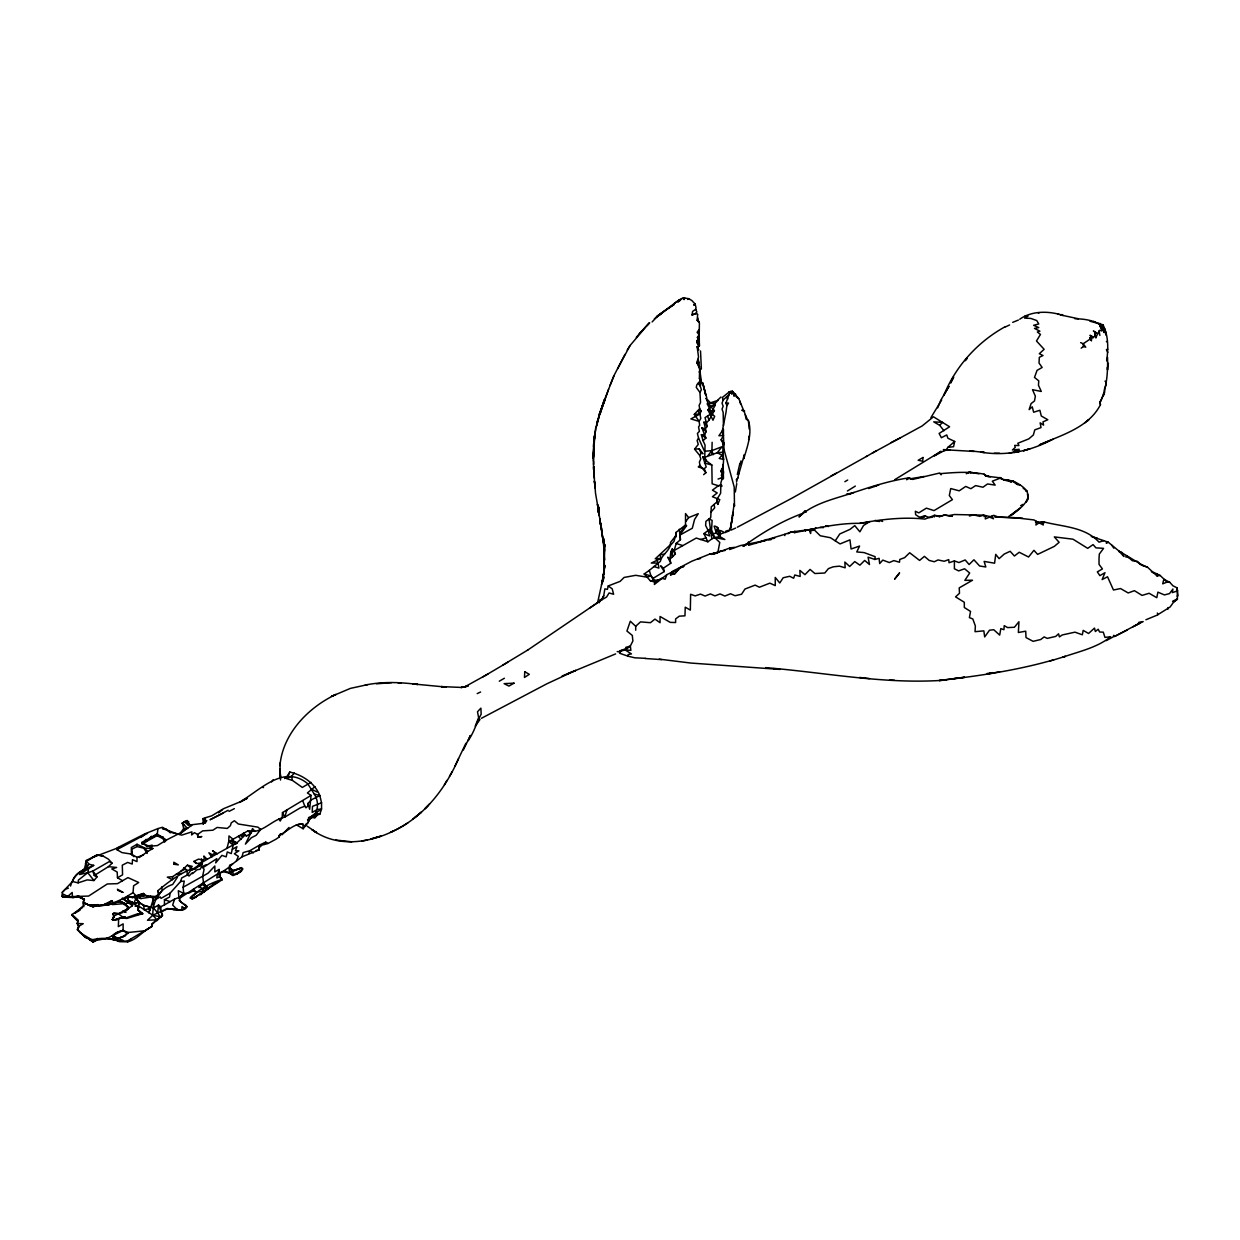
<?xml version="1.0" encoding="UTF-8"?>
<svg xmlns="http://www.w3.org/2000/svg" width="1240" height="1240" viewBox="0 0 1240 1240"><rect width="100%" height="100%" fill="white"/><g stroke="black" fill="none" stroke-linecap="round" stroke-linejoin="round"><path stroke-width="1.5" d="M197.858 836.923L201.826 836.597L197.858 837.248L197.578 834.474L194.463 832.676L191.626 834.97L191.921 831.854L181.722 835.125L171.538 832.505L162.471 827.282L157.945 828.584L144.925 833.823L117.195 847.865L116.901 849.663L122 852.609L131.347 854.081L137.005 857.351L137.005 861.599L132.478 859.63L132.2 864.048L127.658 862.42L122.295 865.195L122.574 874.836L117.475 877.78L117.195 872.061L111.817 868.946L116.622 867.473L108.423 866.667L94.271 875.487L92.845 871.069L109.275 861.599L112.096 863.226L108.423 866.667M136.431 897.218L135.594 897.062L138.709 902.457L143.793 905.386L153.419 908.005L158.518 905.06L162.471 915.198L151.73 924.017L151.73 926.637C142.941 930.698 137.284 939.563 127.658 941.827L119.458 941.672C111.026 937.859 101.633 937.518 92.845 939.703L85.204 937.254L77.283 929.737L78.694 926.311L83.235 923.691L77.283 923.537L78.135 920.421L71.904 914.547L82.475 907.572M143.793 931.535L151.73 926.637L152.008 924.513L160.208 916.825L157.666 912.749L158.518 905.06L160.782 906.704L164.455 904.905L164.455 899.666L169.555 897.062L170.113 893.141L180.591 881.532L181.722 877.935L187.38 874.99L191.906 868.791L195.021 868.946L202.383 863.722L201.826 862.745L197.005 863.552L193.889 861.428L198.415 859.149L202.957 859.801L205.22 858.499L207.188 859.304L236.917 842.812L244.838 835.295L246.543 835.946L250.496 833.652L252.758 830.382L255.022 831.374C266.011 829.048 274.024 819.268 284.751 817.145L300.034 808L304.839 806.202L305.97 807.829L307.675 806.202L307.954 803.427L311.349 799.831L319.842 795.584C314.79 783.138 302.808 775.139 289.835 772.055L285.882 778.146M204.368 822.926L204.368 819.438L205.778 817.64L211.73 815.843L223.619 808.651L241.444 801.304M223.045 871.736L229.276 873.038L241.444 867.644C245.303 870.945 235.647 874.696 232.95 875.487L229.276 873.038L229.276 867.148L232.671 863.893L242.001 856.855L259.269 849.834L258.711 847.865L260.121 844.765L265.779 842.146L268.042 843.463L275.683 839.371L279.093 837.093L280.504 833.977L282.193 834.644L288.998 827.452M279.93 771.559L279.93 768.939L280.504 777.124L279.93 768.939M279.93 765.685C282.673 733.832 308.125 707.498 335.978 694.431L331.452 696.4L350.409 688.386L367.675 684.62M296.36 824.832L303.149 828.754L302.854 824.011C295.043 823.53 289.276 829.421 283.046 833.172L278.798 835.946L279.093 837.093M593.542 461.42L593.542 464.349L594.1 444.091M593.247 460.924L593.247 452.43M593.542 443.765L593.542 452.259L594.394 438.046L593.247 455.359M594.379 478.237L593.542 466.969M593.821 472.363L593.821 475.308L593.821 466.814L593.821 469.743M603.725 541.477L603.725 538.873L603.725 544.422M604.577 547.197L604.857 544.422L604.004 570.726L604.004 544.593L604.438 551.614M645.327 658.316L634.865 657.82L628.06 656.193L628.06 654.565L631.455 653.914L625.239 649.993L620.992 650.473L620.418 652.116L617.21 651.574M680.435 534.781L692.308 528.24L694.586 519.421L698.26 513.701L688.634 517.622L685.519 513.546L685.519 524.985L675.909 532.503L675.614 535.928L670.514 542.469C671.042 550.498 661.741 554.156 660.331 561.41L649.295 570.4L651 575.964L653.263 578.259L664.299 571.547L663.447 568.121L670.809 563.208L669.957 559.132L670.809 551.769L672.22 548.995L674.204 550.467L696.275 538.052L707.885 541.803L711.837 538.873L709.017 518.925L710.721 517.622L711.279 506.835L716.937 501.936L716.937 499.317L720.626 493.272L720.905 482.654L722.595 477.431L721.463 475.137L722.889 471.712L721.757 470.068C725.524 461.233 721.851 451.438 723.168 442.789L721.184 439.673L723.447 435.426L723.447 429.226L718.921 435.752L723.447 435.426L724.021 449.485L722.037 455.204L719.2 458.475L723.726 459.451L722.037 455.204L717.216 452.755L704.769 457.328L702.786 456.832L706.18 466.969L704.196 468.767L698.26 466.969L699.949 465.325L699.391 462.071L700.802 458.955L699.67 455.359L694.586 449.159L698.26 444.416L697.128 440.495L698.538 438.046L697.407 433.473L699.391 431.35L698.538 426.932L699.67 425.305L699.112 421.383L694.292 414.346L699.67 408.627L699.112 405.371L700.523 402.582L699.964 392.46L696.275 387.392L696.849 384.772L701.096 379.704L699.67 368.76L696.849 362.545L698.538 356.996L697.128 346.704L698.538 346.534L699.112 343.263L699.391 322.849L697.128 320.23L697.686 314.34L695.996 313.363L692.029 314.991L692.602 311.411L695.718 309.272L695.996 307.489L695.144 304.048L691.75 300.452L688.634 298.654L682.697 297.848L678.017 302.173M711.837 454.228L712.132 442.293M716.937 501.936L717.789 504.386L719.774 499.643L712.411 496.713L717.216 492.946L712.411 490.172L718.347 485.755L721.463 484.949L721.757 486.421L721.184 485.104L718.347 485.755L712.132 483.802L711.837 465L706.475 460.924L704.769 457.328L705.048 445.067L703.064 440.665L705.901 438.046L701.933 427.909L705.048 428.73L707.312 426.436L705.048 417.617L710.148 414.346L715.232 405.201L715.248 403.232L718.068 400.303L707.312 403.899L712.411 414.346L714.674 416.314L712.985 420.236L707.885 409.774L715.248 403.232L708.164 403.729L706.18 398.335L710.427 402.752M718.068 479.058L722.595 477.431L722.889 478.904L721.742 476.935L721.463 479.058L723.447 478.237L723.168 464.349M784.858 535.603L784.858 534.285L791.089 532.007L813.363 529.17M794.778 531.185L794.484 532.658C815.796 528.472 837.341 523.048 859.863 523.342C881.206 519.389 903.402 516.755 924.962 519.095L934.309 515.344L939.409 516.646L944.493 515.019L952.336 516.15M635.702 630.214L635.702 626.293L640.522 621.875L650.427 622.697L654.952 619.101L660.052 622.697L660.052 616.482L670.236 622.371L675.614 622.527L675.614 618.931L679.303 616.156L684.961 615.831L685.24 607.166L690.339 610.111L690.618 594.27L695.144 595.898L700.523 594.1L705.048 596.053L710.427 593.929L714.953 595.898L720.053 593.929L724.857 596.053L730.531 593.774L735.057 595.727L741.567 594.255L744.961 589.031L755.144 585.11L759.392 587.233L769.87 583.157L775.248 585.606L775.248 577.437L779.774 582.986L783.168 577.763L789.679 576.29L793.646 578.243L794.778 574.988L800.157 576.445L799.862 570.4L804.962 574.663L810.061 569.423L814.866 573.515L824.771 573.019L828.46 568.602L833.265 566.804L839.495 566.153L845.153 567.796L844.874 562.077L849.679 566.479L854.779 561.581L859.878 565.177L864.683 560.433L869.488 564.525L868.077 557.163L874.866 559.457L879.113 558.31L879.687 563.549L882.803 560.108L889.312 562.557L893.838 560.604L899.496 562.232L899.775 559.457L904.596 557.659L909.679 552.761L919.584 560.433L924.404 556.357L929.21 560.433L934.309 561.751L937.982 559.953L944.213 561.255L948.74 559.628L949.034 562.728L954.397 560.929L954.397 568.773L958.644 570.896L964.596 568.773L969.68 573.019L964.875 580.366L972.516 580.212L959.218 587.884L959.496 593.278L955.544 596.874L964.317 602.268L964.317 607.507L970.533 611.429L969.401 617.629L972.796 618.931L975.353 625.968L975.059 631.687L983.847 630.865L984.684 636.911L989.505 630.214L993.752 629.718L999.688 635.113L1000.82 628.587L1003.935 629.718L1004.214 625.642L1007.609 627.595L1014.398 627.269L1018.939 621.721L1018.365 632.509L1025.728 631.191L1026.007 637.562L1033.091 641.328L1040.732 639.53L1044.127 636.911L1047.242 638.383L1055.736 636.414L1058.557 633.811L1059.409 636.911L1062.246 634.957L1074.971 632.168L1082.334 634.787L1083.187 630.37L1088.565 633.485L1094.502 628.091L1095.354 631.517L1098.19 629.238L1099.601 632.013L1103.274 632.168L1104.979 637.407L1110.637 636.755C1097.229 647.652 1078.971 651.543 1062.804 657.169L1065.362 656.363L1049.784 661.091M1089.976 321.207L1102.995 324.803C1108.638 335.885 1108.327 348.983 1106.669 360.918M593.247 457.979L593.371 454.646M118.606 920.591L118.327 926.637L123.132 923.862L123.132 930.388L106.997 938.401L92.845 941.021L85.204 937.254L77.562 929.582L78.694 926.311L77.283 923.537L78.135 920.421L71.904 914.547M698.864 344.72L699.112 339.667L699.391 346.053L699.112 329.546L697.128 332.32L699.112 334.769L697.407 337.388L698.833 339.838L696.849 341.635L698.818 345.061L696.849 341.635L697.702 339.512L698.833 339.838L697.702 339.512M232.95 840.844L236.917 842.812L236.638 843.619L232.097 841.34L228.703 841.666L228.997 835.946L233.228 839.371L232.95 840.844L236.917 843.138L233.228 844.936L228.703 841.666L227.013 848.191M307.954 803.427L309.659 809.302L311.07 795.413L282.488 812.572L282.193 817.315L280.224 821.066L278.798 818.943M219.015 874.06L229.276 867.148L232.95 870.588L232.95 875.487M156.814 920.746L162.471 915.198L161.06 912.098L167.292 908.827L181.722 910.299L182.001 906.533L184.558 908.331L187.1 906.533L180.869 901.961L178.901 897.543L178.328 890.692L183.706 893.466L188.805 893.141L193.332 890.847L193.611 889.049L217.388 874.014L216.814 877.935L219.929 876.463L219.077 869.441L214.846 871.89L214.846 866.016L208.041 873.208L183.133 887.251L183.706 893.466L179.397 898.039M131.905 851.136L131.626 854.577L131.347 847.54L137.005 844.27L143.793 847.54L147.762 851.462L152.846 848.532L141.809 842.471L157.093 833.977L166.439 840.023L180.869 832.676L191.626 825.484L187.674 823.53L188.511 821.732L187.1 820.586L182.296 823.035L183.706 828.429L179.459 834.474M172.67 876.634L172.375 879.734L167.292 877.13L172.67 876.634L180.869 871.24L187.38 865.195L192.2 866.341L190.216 869.116L191.626 869.938L191.906 868.791C179.599 873.673 168.16 882.059 157.945 890.677C161.06 900.674 147.948 898.148 143.514 893.466L136.152 895.745L133.036 892.645L133.61 885.779L138.709 882.508L127.953 877.61L117.475 883.655L107.291 883.98L88.614 896.071L62.852 896.892L67.1 896.071L73.036 897.543L78.135 896.892L84.367 899.512L83.235 902.115L84.924 903.433L93.14 906.859L96.813 905.712M131.626 854.577L131.626 849.338L137.005 846.563L143.793 848.191L147.188 853.43M593.542 446.71L595.525 428.9L599.757 414.021L596.083 427.909M604.004 570.415L602.872 578.909L604.857 565.673L602.314 582.505M78.135 882.849L78.415 880.059L87.761 872.712L92.845 871.069L97.092 876.788L93.977 880.555L87.188 879.904L78.135 882.849L72.478 881.532L62.279 892.32L62 896.412L63.131 897.062L73.036 897.543L78.135 895.916L84.367 899.512L78.135 895.916L78.135 896.892M134.463 895.916L139.267 902.115L133.889 903.263L127.658 899.666L127.953 896.892M202.957 818.617L204.368 819.438L203.236 824.337L202.957 818.617L205.778 817.64M228.703 841.666L248.233 830.707L250.79 830.877L250.496 833.652L245.412 844.115L251.348 837.744L256.153 835.295L260.695 829.405L257.858 827.126L238.328 824.011L234.36 820.74L231.245 822.864L230.408 825.654L227.292 828.429L217.108 827.452L212.862 830.226L202.662 830.877L197.578 834.474L197.858 837.248M594.1 440.82L594.952 432.496L594.1 446.385M597.788 601.788L603.446 576.29M603.725 573.19L604.577 564.851M748.635 439.844L749.022 436.139M874.866 559.457L875.146 556.683L864.11 552.591L856.763 551.939L859.584 546.05L851.09 548.995L849.958 539.85L840.054 543.926L830.428 537.726L820.245 535.757L814.587 530.208L809.766 530.689L809.766 529.712L812.603 529.062L810.619 530.86L810.619 533.479L809.766 530.689M744.202 455.142L736.467 482.174M717.882 552.265L719.774 542.469L714.674 537.556L711.558 529.883L712.132 520.397L709.017 518.925L705.901 521.389L705.622 525.466L708.164 530.534L713.264 533.804L716.379 532.983L717.511 527.434L715.527 526.287L714.116 526.116L716.379 532.983L719.774 536.579L724.857 539.524L714.674 537.556L711.837 538.873M602.872 578.909L603.167 576.461L602.253 582.986M649.295 570.4L644.196 573.996L651 575.964L654.673 582.01L654.394 584.458L666.841 574.647L675.614 570.245M730.236 391.638L725.989 402.907L726.841 405.697L725.989 412.393L722.316 430.854L723.447 435.426M1053.178 439.193L1039.306 444.912C1061.27 435.085 1088.518 427.878 1100.454 404.705L1099.88 402.752C1106.855 388.972 1107.956 372.387 1107.522 357.151M730.236 529.232L733.351 512.073L732.36 515.747M81.948 872.464L85.498 866.496L86.335 860.452L97.092 854.902L103.044 856.049L108.423 859.149L112.096 863.226M162.766 836.923L164.455 842.146L166.439 840.023L157.387 845.587L146.909 846.409L141.809 842.471L142.104 843.944L157.093 835.62L162.766 836.923L164.176 839.371L157.093 835.62L157.945 828.584M1022.613 518.274L994.883 516.971L1014.119 517.622L1033.928 519.917L1036.485 521.389L1035.912 524.985L1039.306 522.691L1044.405 522.04C1062.897 526.783 1085.093 526.923 1099.027 542.144L1103.848 540.671L1108.374 542.298L1118.852 550.963L1143.761 565.998L1147.434 567.145L1157.06 575.964L1160.175 575.468L1166.964 582.01L1169.801 582.335L1172.901 585.761L1177.148 587.884L1177.427 599.168L1173.753 601.943L1170.08 607.011L1157.06 615.179L1145.915 619.752M1167.816 609.305L1168.096 607.507M132.478 896.737L135.873 898.535L138.989 902.286L138.415 905.882L152.846 915.198L160.208 916.825M527.589 650.148L601.741 599.819L603.725 595.743L604.857 588.876L607.414 589.357L608.251 585.931L620.139 581.359L624.107 577.437L635.702 575.314L646.753 577.111L651 575.964M738.451 474.486L739.009 471.061M735.336 491.97L736.746 483.631M699.964 392.46L701.375 389.67L700.244 386.09L701.096 383.3L699.391 378.401L699.67 368.76M602.02 582.01L604.298 570.571L603.725 572.849M949.313 515.499L954.397 514.523L983.847 515.173L985.816 515.669L985.257 518.925L993.752 515.344L998.557 517.142M594.952 433.799L594.1 438.542L595.804 429.381M183.133 887.251L184.264 881.051L180.591 881.532M597.494 420.561L596.657 424.979L599.478 413.54L604.857 399.978L602.314 406.348M90.303 940.199L93.14 942.152L97.092 939.874L97.386 938.401M138.989 902.286L143.793 905.386L150.304 907.184L148.893 912.904L152.846 900.813L152.846 896.892M201.531 858.979L201.531 866.822L202.957 867.644L216.814 858.654L215.683 862.901L221.913 855.383L226.161 856.855L227.292 851.957L231.26 853.585L233.228 844.936L232.097 841.34M252.201 830.056L252.479 828.584L255.022 831.374L252.201 830.056L250.496 833.652L248.233 830.707M600.331 413.044L608.546 389.344M730.531 529.062L734.204 503.735L734.483 506.183L734.204 487.072L724.021 449.485M924.684 515.669L919.584 517.622L924.404 517.142L924.684 515.669L929.21 517.622L932.604 517.189M93.977 880.555L87.761 872.712L88.614 868.62L93.698 865.365L88.892 864.218L86.335 860.452L85.498 866.496L88.892 864.218L85.777 868.946C78.151 871.875 72.494 878.261 70.556 886.073M730.236 528.907L732.514 518.119M872.324 453.081L922.141 425.956L933.457 416.795L949.592 426.777L939.114 433.473L941.377 437.72L946.755 434.946L947.887 438.216L954.691 441.471L953.56 446.71L947.887 447.361L946.476 449.485L934.309 455.855L941.098 451.282L894.691 479.71M599.292 602.764L600.052 599.494L601.462 599.99L603.725 595.743M744.015 455.034L743.83 458.63C747.364 446.245 752.463 433.442 748.356 420.391L746.093 419.089L745.24 414.671M737.32 474.424L739.861 463.543M212.288 854.732L211.73 857.026L208.894 852.779L212.288 854.732L215.404 852.934L217.108 853.91L212.567 850.655L215.404 852.934M600.423 412.998L604.298 399.652L599.478 414.191L603.167 403.899M601.462 584.629L604.298 577.111M222.192 879.408C210.459 882.896 199.33 889.188 190.216 897.869L192.2 899.015L222.192 879.734L217.946 873.688L219.077 869.441M242.001 856.855L243.133 852.609L249.938 850.655L260.121 844.765L258.99 848.362M679.303 529.232L680.435 539.679L676.188 543.446L674.204 550.467L675.335 554.063L669.957 559.132L667.693 557.163L670.809 563.208M726.841 405.697L728.546 403.078L725.989 402.907M739.861 464.845L740.993 460.924M1099.88 323.33L1104.979 329.546L1100.454 324.647L1103.274 328.569L1102.716 330.522L1099.88 325.95L1100.454 324.647C1092.859 320.153 1083.682 318.835 1074.971 318.757M177.475 877.13L172.67 884.476C159.34 888.677 152.411 901.635 152.846 915.198L147.483 920.266L156.814 919.77L152.846 915.198L167.292 908.501L181.722 910.299C192.401 907.246 181.753 903.79 179.087 900.271M127.658 899.666L128.603 896.52M287.013 809.627L284.751 817.145L282.488 812.572M72.478 881.532C74.896 871.906 85.793 868.976 93.698 865.365M1091.386 340.659L1089.976 337.544L1093.37 337.544L1091.959 336.412L1089.976 337.544L1091.386 340.659L1091.959 336.412L1089.976 335.265L1093.37 337.544L1095.354 335.42L1094.78 333.793L1096.486 332.816L1097.617 333.793L1095.912 337.714L1094.78 333.793M604.577 399.807L613.63 376.278L624.96 354.377M307.582 819.764L310.217 817.145L319.842 814.215L321.548 808.976L321.548 802.776L319.842 795.584L314.185 793.941L307.675 783.649C284.069 764.336 261.221 789.136 241.444 800.978M183.706 893.466L178.901 897.543L174.639 899.015L172.67 905.06L177.196 909.633M133.036 892.645C126.666 896.752 120.326 900.333 113.227 902.782L111.817 900.659L103.044 905.06L90.303 904.905L90.024 905.712L83.235 902.115L84.367 899.186M93.14 905.231L93.14 906.859L84.924 903.433M90.303 904.905L92.845 906.037L98.224 905.882L108.423 904.905L118.885 901.79L125.116 903.759L132.2 902.286L138.709 907.355L137.857 909.478L142.662 913.88L137.857 910.129L138.709 907.68L135.3 904.735L132.2 902.612L127.953 902.457L122.295 898.194L127.658 901.961L132.2 902.286L132.478 905.712C126.449 909.881 120.187 912.64 113.801 916.174L112.375 919.599L113.801 916.174L113.227 913.554L114.08 916.995L112.375 919.599L113.522 920.266L125.395 916.825M199.547 866.341L201.826 862.745M609.956 385.594L613.909 376.108M688.076 298.654L687.782 299.476L688.634 298.654M699.112 372.031L699.949 370.884L698.26 359.12M729.105 394.584L723.168 399.978L722.037 403.232L723.168 406.178L722.037 409.123L723.168 412.393L723.447 425.63M734.483 547.367L730.236 547.863L729.678 549.49L740.435 545.569L765.437 540.5M937.704 407.821L940.819 400.132L949.034 386.245L943.935 395.064C955.838 365.971 977.585 341.961 1005.066 326.771M1113.753 635.283L1113.179 636.911L1106.111 640.677M666.841 574.647L665.136 579.235L661.741 578.243L654.673 582.01L650.427 580.863L644.196 573.996M307.597 820.059C318.153 815.641 320.122 803.071 314.185 793.941M454.847 766.336L465.884 743.287M248.806 853.585L249.938 850.655L253.332 852.934M701.081 411.075L697.686 410.75L699.949 414.021L690.897 418.918L699.112 421.383L700.802 418.438L699.949 414.021L701.081 411.075L699.67 408.627M1108.374 363.212L1107.522 369.908L1107.243 367.459M321.548 802.776L312.48 806.372L312.201 812.417L317.3 809.472L321.548 808.976L310.217 817.145L307.954 822.709L303.149 828.754M236.344 861.102L238.328 856.375L234.36 853.755L238.901 850.81L235.507 850.81L236.917 846.734L232.392 849.338M202.957 859.801L201.826 862.42L207.188 859.304L203.794 856.049L205.22 858.499M815.145 528.907L815.718 527.589M617.597 368.76L630.044 345.557L649.016 323.175M289.835 772.055L287.866 776.457L284.611 778.503M458.536 758.648C445.005 789.833 422.251 818.772 390.321 832.35L392.863 831.203M675.614 535.928L673.925 541.477L670.236 545.569M192.2 899.015L204.368 891.668L199.268 885.779L198.989 887.577L203.515 883.004L202.662 875.982L204.088 869.287L202.957 867.644M951.576 381.176L950.724 382.974L953.56 377.099L950.724 381.672M1099.88 402.752L1104.701 392.135L1104.406 389.344L1106.111 384.447L1106.111 381.502L1104.979 381.176M952.227 379.812L953.56 377.099M463.341 749.983L470.41 735.444L468.146 740.668C474.036 732.514 476.501 722.672 481.167 714.209L480.887 708.164L477.493 711.76L478.625 717.635L475.23 726.129L480.035 719.433M319.842 814.215L315.875 813.223L310.496 817.64L307.954 822.709L305.505 824.554M708.164 403.729L714.395 410.595L709.017 420.236L706.475 422.685L703.917 422.189L706.18 431.675L704.49 434.604L701.375 434.775L703.064 440.665M77.283 923.537L78.988 926.791L77.562 929.582M144.367 834.799L144.925 833.823M118.885 901.79L119.458 900.813L125.116 903.759L128.232 907.835L128.511 908.657L124.264 911.431M188.511 825.313L187.674 823.53L188.511 822.058L184.838 822.213L188.511 825.313L188.511 821.732M122.853 941.021L127.1 941.176L149.172 928.109M205.127 823.36L206.631 820.74L204.368 819.438M185.411 904.58L186.822 907.029M695.996 313.363L696.849 311.891L695.718 309.272M697.981 339.667L696.849 341.635L699.112 343.263M444.385 784.796L446.927 780.379M449.469 776.302L452.026 771.885M730.236 547.863L714.395 553.738L710.148 553.908L691.75 561.255L672.22 571.547L670.514 574.817L675.056 573.515L678.73 568.447L683.612 566.603M1103.274 328.569L1104.127 332.646L1102.143 326.275L1102.995 324.803M627.223 350.13L630.044 345.557M685.519 524.985L679.861 533.154L680.435 539.679M674.761 573.671L680.993 567.13L683.829 566.37M804.683 511.082L799.025 516.971C813.316 503.114 835.326 498.759 853.926 492.466C871.798 486.468 889.917 480.717 908.548 477.911L912.795 479.384L939.688 473.014L941.098 474.811M835.249 540.826L839.774 533.96L849.958 529.387L854.779 525.636L859.878 531.836L863.552 525.466L869.783 521.544M160.782 917.491L162.471 915.198M699.67 455.359L701.096 453.236L699.112 448.834L694.586 449.159M652.132 321.92L658.642 315.007L674.204 304.374L661.462 313.038M736.188 479.927L738.172 477.586M941.672 399.978L930.915 417.617M157.666 912.749L153.419 908.005L152.846 900.813L155.961 899.341L162.192 890.196L161.634 886.926M271.637 781.913L273.141 779.728M685.798 521.544L688.634 517.622M680.435 534.13L686.65 525.636L685.519 525.311M700.802 557.659L699.964 558.806L697.702 558.806M708.164 455.375L711.837 450.632L722.037 446.71L717.216 452.755L723.447 452.104M639.111 334.118L646.179 326.104M619.721 651.217L625.239 649.993L630.323 646.056L632.88 641.003L632.307 635.438L626.929 631.036L630.323 621.225L635.702 626.293M1020.071 507.982L1010.724 515.669C1028.285 503.114 1037.663 492.543 1012.987 481.027L1002.804 479.384M85.498 866.496L85.498 863.226M142.104 843.944L146.056 839.371L146.335 841.495L151.435 836.271L151.714 838.07L157.093 833.977M222.487 809.643L218.659 812.82M636.275 337.388L641.933 330.847M679.303 301.103L680.435 299.801M694.865 303.893L693.734 305.195L695.144 304.048M311.07 782.347L302.297 787.415L292.392 780.379L286.44 778.581L291.54 776.302L294.376 773.032M236.917 874.185L242.575 868.62M256.153 850.485L259.269 849.834L258.711 847.865L265.779 842.146M278.798 835.946L280.504 833.977M710.706 512.399L714.674 507.827L714.101 504.556M801.846 513.701C780.75 521.575 761.375 533.262 743.411 546.298M124.542 911.927L128.232 907.835L124.837 903.588M308.528 817.486L315.038 817.64L317.022 815.517L315.875 813.223M143.793 930.884L127.953 932.511L124.542 936.107L114.933 940.029L106.997 938.401L102.765 939.223M429.66 803.752L424.839 808.821L427.955 805.721M196.153 897.388L190.495 898.039L193.332 895.094M1102.995 395.731L1104.406 394.258M939.688 425.305L942.524 422.36L933.736 421.864L939.688 425.305L943.935 430.699M200.694 894.769L204.368 891.018L196.726 892.149L190.495 898.039M670.236 544.918L655.232 558.806L661.183 558.31L659.773 554.885L664.578 554.063M717.789 400.132L720.905 397.032M315.038 786.594L307.396 792.964L311.07 795.413M664.005 311.24L679.288 299.801M153.419 898.194L158.798 894.118M1177.148 598.997L1172.621 601.292L1173.753 601.943L1177.427 599.168M127.953 932.511L124.542 935.782L118.033 938.556C105.214 936.417 118.776 931.535 123.132 930.388L127.953 932.511L124.542 936.107L118.033 938.23L112.375 935.952L114.933 939.703L119.18 941.176L123.132 940.524L112.375 935.952M62 896.412L63.131 895.42M184.558 821.391L182.296 823.36L187.659 828.429L183.706 828.429M703.638 474.657L705.901 472.688L704.196 468.767M947.887 447.361L954.691 441.471M1099.88 335.42L1099.027 331.018L1100.159 330.042L1101.306 331.018L1102.143 329.871L1099.88 325.95L1102.143 326.926L1102.716 330.522L1101.864 328.399M1026.86 501.115L1025.728 502.107L1028.27 498.992L1027.433 493.939M414.935 817.486L421.445 812.091L412.672 819.113M180.808 833.373L184.838 830.056M139.267 857.538L147.762 851.462M1084.597 423.011L1088.844 419.585L1087.434 421.058M213.993 883.826L204.368 891.668L213.993 883.826L219.077 881.206L214.272 884.306M140.972 837.418L143.236 835.667M193.332 895.42L196.726 892.816L193.611 889.049L179.536 898.318M707.885 541.803L703.917 533.634L709.869 529.232M111.817 900.659L106.439 904.735L113.227 902.782L108.423 904.905L104.826 904.58M131.347 939.052L127.658 941.827L127.1 941.176M654.394 318.757L661.183 313.86L656.363 316.96M1089.976 339.187L1083.187 343.759L1080.629 342.612M1081.202 348.176L1083.466 346.534L1085.729 347.185L1083.187 343.759L1083.466 346.534M743.117 546.298L748.635 543.446L748.356 541.973M67.1 897.062L72.184 892.474L72.478 897.218M589.573 608.158L599.478 601.447M601.741 599.819L606.562 597.044L609.104 592.952L613.63 594.27L612.219 588.876L608.251 585.931M195.021 868.946L191.626 869.938L199.268 864.869M181.722 910.299L184.558 908.331M674.761 303.072L680.714 298.979M855.337 486.08L847.416 490.993M656.658 316.464L663.726 311.736L658.626 315.007M217.946 873.688L224.75 870.744L229.276 873.038L232.95 870.588M1008.74 516.476L1016.955 510.43M88.319 860.297L97.092 854.902L103.044 856.049M204.647 887.685L201.826 889.545L208.894 887.747L206.057 886.429L203.515 883.004L206.057 886.429M127.658 896.412L122.853 899.512L127.953 897.218L132.478 897.218L136.152 895.745L132.478 897.543L127.658 896.412L132.478 897.543L143.514 893.466L144.088 895.745L156.256 896.566M502.975 665.012L527.868 649.977M483.15 676.777L507.78 662.238M147.483 833.327L116.901 849.663M1019.73 319.222C1032.099 310.434 1049.49 310.915 1063.083 315.487L1078.381 318.757M697.128 320.23L699.112 321.703M730.81 392.29L731.662 393.762L733.072 392.94L732.22 391.142L729.105 391.964L732.793 391.794L738.73 398.505L747.503 419.911M88.614 868.62L79.546 874.51L87.761 872.712M206.631 820.74L201.826 823.53L191.069 824.832M223.045 813.223L210.025 819.764L228.144 810.293M710.427 532.177L714.674 537.556L719.774 536.579L720.626 533.804L718.921 531.511L720.611 530.534L724.857 532.658L729.322 530.813M487.971 674.002L463.838 687.363M80.12 910.129L75.02 913.074L83.793 905.386L83.235 903.107L83.793 906.704M866.373 456.506L876.572 450.632M173.802 864.218L178.328 864.869L173.802 862.25L174.081 864.048M106.159 903.588L103.044 905.386L98.224 905.882M715.248 553.567L718.921 552.11L709.869 554.063M499.286 681.194L504.386 678.249M844.874 481.678L847.695 480.035M241.165 839.371L238.328 836.427L243.986 834.474L244.838 835.295M142.662 913.554L137.857 913.725L126.248 917.817L122.574 916.995L118.033 913.399L113.801 913.229L112.949 913.725L114.08 916.995M748.526 545.337L755.997 543.12M198.415 865.349L202.383 863.071M234.654 842.812L236.917 843.138M787.974 533.804L791.089 532.007L794.778 532.487M155.961 899.341L160.208 896.892L161.06 898.365L170.113 893.141M164.455 904.905L174.639 899.015M106.997 938.401L114.933 939.703M407.867 822.864C380.277 841.185 340.566 851.043 311.922 829.576L316.448 832.521L314.185 831.203M1020.629 505.703L1022.891 504.386M1035.54 522.257L1044.405 522.04L1043.848 523.017L1043.848 521.714L1042.143 522.365M1127.331 630.044L1114.326 636.585L1140.351 622.852L1133.004 626.774M239.46 802.451L247.38 798.188L242.296 800.808M661.183 558.31L651.279 563.053L658.068 563.053L658.921 568.121L653.821 566.479M891.281 442.463L900.349 437.875M831.001 475.959L836.38 473.184M228.997 811.425L234.36 808.651M142.383 913.725L126.821 918.468L122.574 917.972L122.574 916.995L117.195 919.77L112.375 919.599M867.225 456.025L791.942 498.186L737.32 527.217M654.673 582.01L658.921 579.886L650.427 580.863M1134.987 625.642L1143.187 621.55M180.869 871.24L184.838 869.271L186.822 870.093L187.38 874.99L189.084 875.982L192.2 872.867L192.479 873.688L197.005 869.767L200.121 869.271L201.531 866.822L206.351 864.699M481.461 718.286L546.84 683.814L575.701 670.406L562.123 675.971M477.214 693.61L480.608 691.982M774.675 538.222L765.902 539.679L755.439 543.446M1005.346 326.926L1009.593 324.973M846.563 494.094L851.384 493.272M748.635 543.446L745.519 544.593M1050.358 440.495C1028.177 452.011 1003.997 456.088 980.638 452.104L984.405 452.43L969.68 450.786M730.81 530.208L735.615 528.085M229.462 865.303L232.671 863.893M710.148 553.908L711.558 554.389L721.184 550.793L724.951 550.576M623.627 649.496L626.65 648.195L625.797 647.373L630.323 646.056L630.896 650.318L625.239 649.993M240.886 871.24L232.671 874.99L229.276 873.038M1012.708 322.353L1018.365 320.06M567.501 673.847L615.614 653.914M868.651 488.545L878.835 484.949M92.566 857.507L120.776 846.78M848.827 494.419L853.926 492.466M1107.801 542.298L1106.111 542.95L1108.374 542.298M137.005 857.351L143.514 854.902M242.854 869.116L241.444 867.969L232.671 870.744L229.462 869.55M692.029 314.991L696.554 313.363M68.417 888.119L65.394 889.22L62.279 892.32M123.132 930.388L117.195 932.185L112.669 936.107L114.933 940.029M769.591 538.873L784.858 534.285M729.105 391.964L732.793 391.794L734.204 396.211L733.072 392.94M619.287 651.124L622.124 650.148M122.574 916.995L113.522 920.266L112.669 919.445M1053.752 659.788C1017.777 670.173 980.422 675.707 943.361 680.047M1107.801 349.153L1106.39 349.634L1107.801 352.423M715.232 405.201L711.279 406.503L707.312 403.899M1029.975 448.663L1023.465 450.786L1029.696 448.834M939.409 516.646L944.493 515.019L952.336 516.367M113.801 913.229L118.327 913.88L122.992 912.423M725.71 531.185L729.399 530.038M123.132 940.524L119.18 941.176M1009.313 453.081L1018.939 451.112M97.665 904.58L92.845 906.037L95.496 905.82M874.014 486.421L876.293 485.755M700.523 539.524L706.18 537.881M675.056 573.515L670.514 574.817L674.761 570.726L676.466 571.051M1168.096 581.684L1162.717 583.808L1163.849 579.235L1169.801 582.335M263.515 844.765L268.042 843.463M723.447 533.045L720.626 533.804L717.511 527.434L718.921 531.511M969.401 515.995L973.648 514.848L979.6 516.321L983.847 515.173L984.126 516.646M714.395 410.595L711.279 411.401L707.885 409.774M760.523 541.818L765.189 540.578M1020.349 485.274L1017.234 484.453L1013.266 481.182L1011.003 481.833L1003.656 479.88L1000.82 477.911L992.326 481.182L995.162 485.104L987.521 483.957L982.995 487.227L975.632 485.6L970.827 488.7L965.727 486.421L959.218 490.823L950.724 488.545L949.313 495.566L952.429 499.658L934.03 510.601L926.388 508.152L918.747 512.88L915.352 511.252L915.632 514.678L919.305 517.126M1177.721 590.829L1172.342 592.627L1172.901 589.031L1169.506 593.604L1164.407 594.921L1157.912 592.146L1156.78 597.696L1149.124 593.278L1142.055 595.402L1134.414 590.674L1128.183 592.952L1120.542 588.55L1113.474 590.007L1107.522 576.771L1102.143 579.561L1104.979 572.694L1099.88 575.639L1097.338 571.872L1102.422 568.928L1099.027 564.355L1099.027 558.481L1099.322 554.063L1103.569 548.343L1095.912 547.847L1093.091 544.593L1087.713 548.343L1072.987 539.198L1054.31 536.904L1059.13 542.298L1054.31 546.39L1037.616 554.389L1033.928 550.312L1028.565 557.008L1019.218 552.265L1014.413 556.016L1010.166 551.288L1004.214 554.063L999.13 558.636L995.736 554.389L994.588 563.208L984.126 561.41L985.816 566.975L979.585 565.998L973.927 559.783L969.122 564.525L965.154 559.953L958.938 562.557L954.397 560.929M1138.568 622.48L1141.776 621.721M1014.119 452.585L1019.791 451.282L1014.119 452.259L1018.66 450.957L1014.692 451.282L1019.218 449.314L1012.429 449.981L1015.25 447.361L1014.692 445.393L1018.939 445.563L1017.808 443.269L1028.843 438.867L1033.37 434.946L1034.78 429.877L1041.011 427.583L1040.159 422.856L1043.569 425.134L1042.995 421.864L1047.8 419.74L1041.29 415.989L1039.88 410.269L1033.649 412.222L1032.238 406.829L1029.123 409.618L1031.107 403.574L1034.501 400.954L1035.354 396.211L1032.517 389.67L1041.29 391.468L1038.469 385.268L1038.748 380.851L1034.501 377.425L1037.043 370.388L1042.143 367.459L1039.027 363.041L1039.306 357.322L1042.995 355.524L1039.306 353.726L1044.127 349.308L1036.485 340.985L1040.453 334.444L1037.338 331.995L1039.88 331.173L1034.501 328.399L1038.748 327.577L1033.649 325.298L1038.748 323.981L1036.764 320.555L1030.827 318.432L1024.596 318.106L1027.991 316.138L1025.155 315.812M135.594 897.062L140.972 898.535L151.435 896.954M465.604 686.588L461.079 687.564L468.146 686.092L460.8 687.409L441.269 686.588L446.075 687.084L412.874 683.922M365.134 685.115C382.416 681.427 400.334 682.202 417.771 684.464L412.672 683.968M1177.148 596.068L1178 595.898L1177.148 587.884M989.784 673.196L992.62 672.654M988.652 673.847L999.688 671.724M190.216 869.116L191.906 868.791L187.38 865.195M177.475 909.152L173.228 909.633M361.739 841.015L367.397 840.023M176.065 874.34L181.722 873.363M987.009 673.553L992.279 672.669M865.908 522.582L869.488 522.04L859.863 523.342M376.449 683.814L391.453 682.667M699.67 366.808L696.849 362.545L699.112 362.219M943.935 450.632L949.871 449.81L943.361 449.655L974.221 451.453M768.164 540.02L771.001 539.679M941.951 680.218L939.114 680.543L964.596 677.273L953.839 678.59M946.198 680.047C885.841 684.806 825.654 672.545 765.623 667.632M135.114 906.27L138.415 905.882L139.267 902.782L135.873 898.535L133.889 903.263L138.694 902.457M298.05 824.507L302.854 824.011M146.909 846.409L152.287 845.262M112.375 904.58L122.853 903.759L128.511 907.029M126.821 910.516L123.132 910.78L125.968 912.423M694.292 414.346L699.949 414.021M136.725 896.071L144.088 895.745L140.306 895.528M398.149 682.946L401.357 682.837M146.909 845.742L152.287 845.587M698.26 349.974L698.26 344.41L697.128 343.433M1023.186 488.219L1026.86 490.993M675.893 537.075L675.909 532.503M1106.111 335.312L1106.111 332.49L1105.538 333.467M994.31 453.251L999.409 453.236M990.341 476.78L985.816 476.114L984.126 474.161C969.51 471.308 954.893 472.393 940.245 473.664M924.126 476.454L910.532 478.733L908.548 477.911L906.58 479.71L909.121 478.237L912.795 479.384M985.816 515.669L991.907 516.894M351.819 841.821L335.699 840.023M970.827 473.014L969.974 472.192L966.285 473.664L969.122 472.037L979.027 473.835M889.591 680.047L894.396 680.218M97.092 939.874L92.845 939.703L93.14 942.152M661.741 659.634L645.048 658.486M1003.656 479.88L1008.74 480.206L1011.003 481.833L1012.987 481.027L1017.234 484.453M819.966 527.434L823.36 527.651M1000.82 477.911L985.816 476.114L984.126 474.161M658.285 580.909L653.821 580.537L653.263 578.259M859.584 677.443L869.488 678.59M780.053 669.429L690.897 663.059L659.2 659.138M152.846 848.532L143.793 848.191M1025.728 490.993L1027.139 491.149M1103.848 540.671L1091.293 536.471M773.543 668.608L774.954 668.779M191.906 868.791L190.495 868.62L191.626 869.271M939.409 515.995L934.309 515.344L934.309 516.971M262.663 787.415L263.515 787.571M1038.175 312.868L1039.027 313.038M311.643 816.99L315.038 817.64M201.531 863.552L202.383 863.722M1125.641 556.837L1129.315 557.659M1119.131 551.769L1121.967 552.436L1123.936 556.512L1118.852 550.963M177.196 833.823L162.471 828.584L166.16 829.08L170.345 832.877M1060.448 314.836L1063.083 315.487L1061.952 314.51M696.849 362.545L698.818 363.041M701.096 453.236L703.064 453.732L699.112 448.834M711.837 465L704.49 463.047L706.475 460.924L702.786 456.832M875.161 520.397L879.393 521.544M825.623 525.791L828.46 526.55M628.06 656.193L619.566 653.247M304.281 825.484L305.412 825.809M732.793 393.111L734.483 394.088L732.22 391.142L732.793 393.111L735.615 394.088M1093.944 537.23L1097.338 538.222M676.188 543.446L682.697 545.569M879.966 520.567L882.601 521.436M164.455 899.666L170.113 901.635M1147.434 567.145L1139.793 564.029L1137.53 561.425L1132.43 560.759L1126.494 555.691M985.257 475.137L988.652 476.454M89.451 939.703L93.698 941.501M703.917 533.634L709.575 535.928L708.164 530.534M988.931 516.801L993.457 518.769L992.047 515.995M1036.485 521.389L1043.274 524.985L1042.716 522.365M94.271 875.487L97.092 876.788M1153.665 572.369L1160.175 575.468M204.088 857.832L207.188 859.304M1103.662 331.281L1106.111 332.49M1139.793 564.029L1143.761 565.998M187.674 823.53L191.626 825.484M62.852 893.947L67.1 896.071M89.451 938.401L80.12 932.682M311.349 789.043L317.022 791.988M119.458 900.813L125.116 903.759L128.511 908.657M1093.649 321.377L1095.354 322.353M1096.486 332.816L1093.37 331.018L1097.617 333.793L1099.322 332.475L1099.027 331.018M1106.39 341.465L1107.243 341.961M1057.999 313.86L1059.13 314.51M1151.387 571.718L1154.223 573.345M744.682 411.091L741.846 410.099L743.55 411.091M716.379 532.983L720.053 535.107L717.216 529.883M183.706 868.62L184.838 869.271M202.662 884.802L206.057 886.755M193.332 890.847L196.726 892.816M117.475 877.78L122.574 880.71M153.419 898.535L150.304 896.071M122.853 930.558L127.953 933.503M71.904 915.198L77.562 921.072M765.902 539.679L766.754 540.175M316.448 832.521L307.101 826.135M1097.059 322.679L1102.143 326.275M735.057 393.762L736.467 396.862L738.73 398.505M701.375 434.775L705.901 438.046M699.391 378.401L701.096 379.704L701.096 383.3L698.26 383.3L700.244 386.09M132.478 905.712L127.953 902.457M183.706 867.644L186.822 870.093M663.447 568.121L660.61 565.827L664.299 571.547M150.025 909.974L148.614 908.827L144.088 909.804L143.793 905.386M736.467 396.862L737.599 397.854M722.595 443.765L723.726 444.742L723.168 442.789M241.444 835.946L242.575 836.923M182.296 823.035L184.558 824.988M193.889 861.428L196.153 863.396M701.933 427.909L706.18 431.675M246.543 835.946L243.428 833.172L243.986 834.474M219.929 876.463L222.192 879.734M142.662 913.88L137.857 910.129M131.347 854.081L133.889 856.701M705.901 472.688L699.949 465.325M229.276 867.148L232.671 870.744L241.444 867.969M722.037 472.858L720.905 471.541L721.757 468.767L723.726 472.192M235.507 842.316L236.638 843.293M724.3 443.439L721.184 439.673L723.726 444.742M138.415 895.42L140.972 898.535M703.917 422.189L707.312 426.436M999.967 477.431L1001.393 479.229M1111.768 545.244L1113.846 548.189M698.538 438.046L704.49 451.282L711.837 450.632L713.264 454.708M723.447 478.237L721.463 475.137L722.889 478.904M675.335 554.063L672.22 548.995L672.499 557.008L670.809 551.769M805.24 510.756L806.093 512.229M697.407 337.388L698.833 339.838M158.798 894.443L157.945 890.677M706.18 398.335L707.033 399.807M697.128 346.704L698.818 349.974M726.562 396.707L727.694 398.986M731.662 393.762L730.531 391.468L727.973 392.94L722.316 397.513L723.168 399.978M804.962 529.883L805.535 531.185M302.854 801.133L304.839 806.202M656.937 560.108L658.068 563.053M707.606 416.144L709.017 420.236M1157.339 613.056L1157.897 614.683M714.116 552.916L714.395 553.738M706.754 397.683L702.507 382.494L705.622 394.738L703.638 385.749M739.861 401.109L740.621 404.163M697.981 318.106L698.538 322.028M1095.354 335.42L1095.912 337.714M597.773 507.005L598.346 509.625L595.525 493.272L594.1 475.463M601.462 529.062L597.494 504.231L598.625 513.05L597.788 507.331M291.54 776.302L292.392 780.379M602.02 533.975L599.757 518.599L600.61 524.985L600.052 521.374M1099.88 401.45L1100.454 404.705M716.937 499.317L717.789 504.386M602.314 535.432L604.577 550.142M604.298 547.367L603.446 541.648L604.485 560M602.02 532.983L600.889 524.163L603.167 541.477L602.237 534.502M749.208 429.055L748.356 420.391M280.504 780.053L279.93 763.065M701.375 369.086L700.523 350.951M604.298 556.187L604.004 553.087L604.469 560.139M160.782 906.704L161.06 912.098M219.929 873.193L220.208 877.935M1157.06 573.996L1157.06 575.964M604.298 561.751L604.298 567.625M593.542 464.024L593.542 469.588M137.857 913.725L137.857 914.702M137.005 844.27L137.005 846.563M598.92 507.331L599.199 515.669L598.92 507.331M524.768 671.724L524.474 677.443L529.294 674.327L524.768 671.724M922.979 457.498L922.699 461.249L918.173 460.272L922.979 457.498M593.821 452.43L593.247 458.304L594.1 449.655L593.821 452.43M684.387 297.848L684.108 299.646L684.682 298.003L683.255 298.825L684.387 297.848M148.893 907.355L148.614 908.827L150.304 908.501L148.893 907.355M899.496 573.019L894.676 579.064L899.496 573.019M721.757 470.068L720.905 471.541L722.889 471.712L723.447 473.664L721.757 470.068M967.045 358.406L965.154 360.592L967.045 358.406M649.574 322.849L646.753 325.779L649.574 322.834M187.1 820.586L184.838 822.213L187.1 820.586M514.011 683.163L508.911 686.092L504.107 683.643L514.011 683.163M376.728 837.248L370.791 839.046L380.974 836.101L376.728 837.248M122.853 892.32L117.754 890.351L117.475 889.22L122.853 892.32M599.199 515.344L598.068 509.779L599.199 515.344M595.231 487.878L594.379 481.182L595.231 487.878"/></g></svg>
